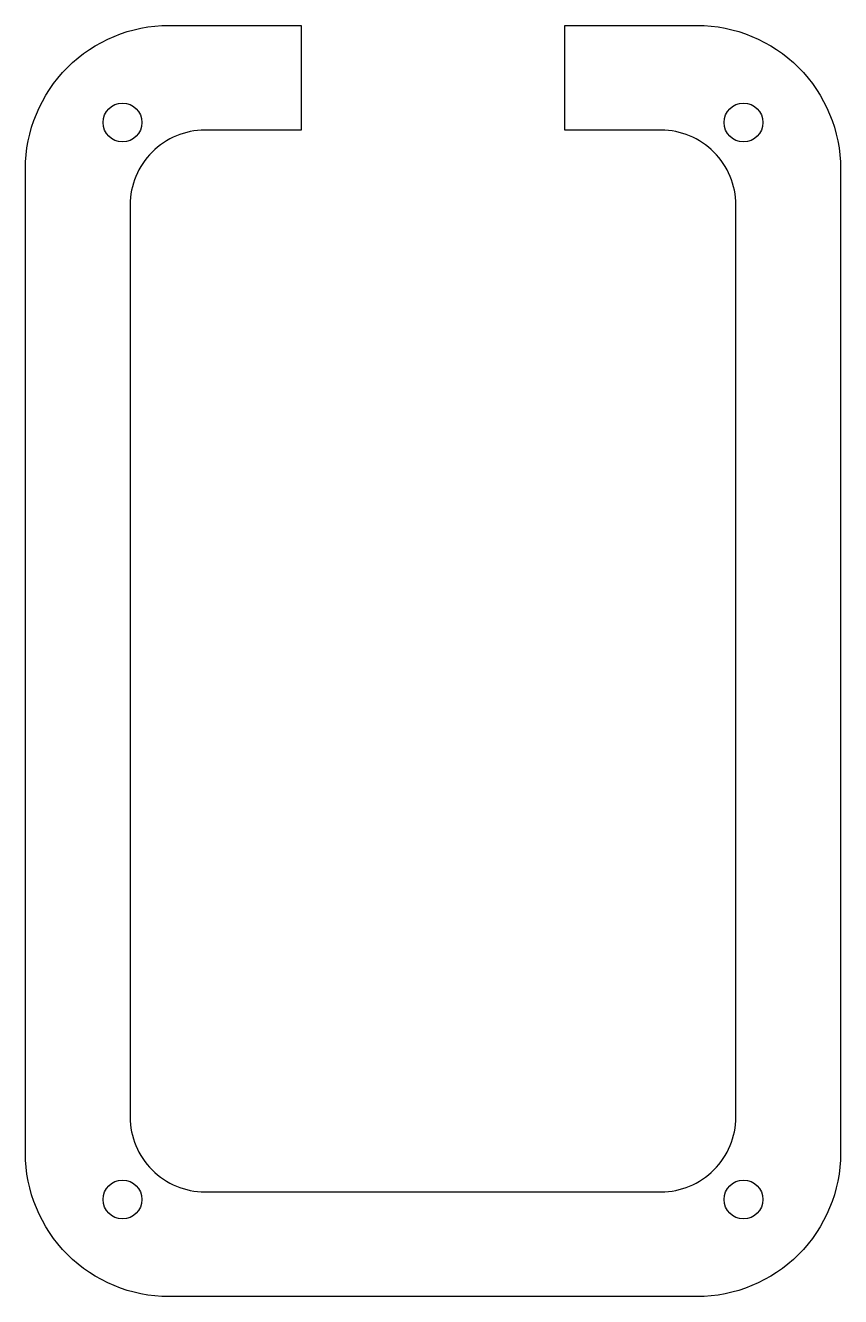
# Model space of a CAD drawing. Header units: millimetres. Extents: x -15 to 53, y -91 to 15.
import ezdxf

# ---------------------------------------------------------------- set-up
doc = ezdxf.new("R2010")
doc.units = ezdxf.units.MM
doc.layers.get('0').update_dxf_attribs({"linetype": 'CONTINUOUS'})

msp = doc.modelspace()

# ---------------------------------------------------------------- linework, layer by layer
msp.add_lwpolyline([(8.05, 15), (8.05, 6.25), (0, 6.25, 0.414214), (-6.25, 0), (-6.25, -76.2, 0.414214), (0, -82.45), (38.1, -82.45, 0.414214), (44.35, -76.2), (44.35, 0, 0.414214), (38.1, 6.25), (30.05, 6.25), (30.05, 15), (41.1, 15, -0.414214), (53.1, 3), (53.1, -79.2, -0.414214), (41.1, -91.2), (-3, -91.2, -0.414214), (-15, -79.2), (-15, 3, -0.414214), (-3, 15)], format="xyb", close=True)
for centre in [(-6.89, 6.89), (44.99, 6.89), (-6.89, -83.09), (44.99, -83.09)]:
    msp.add_circle(centre, 1.62)

doc.saveas('drawing.dxf')
